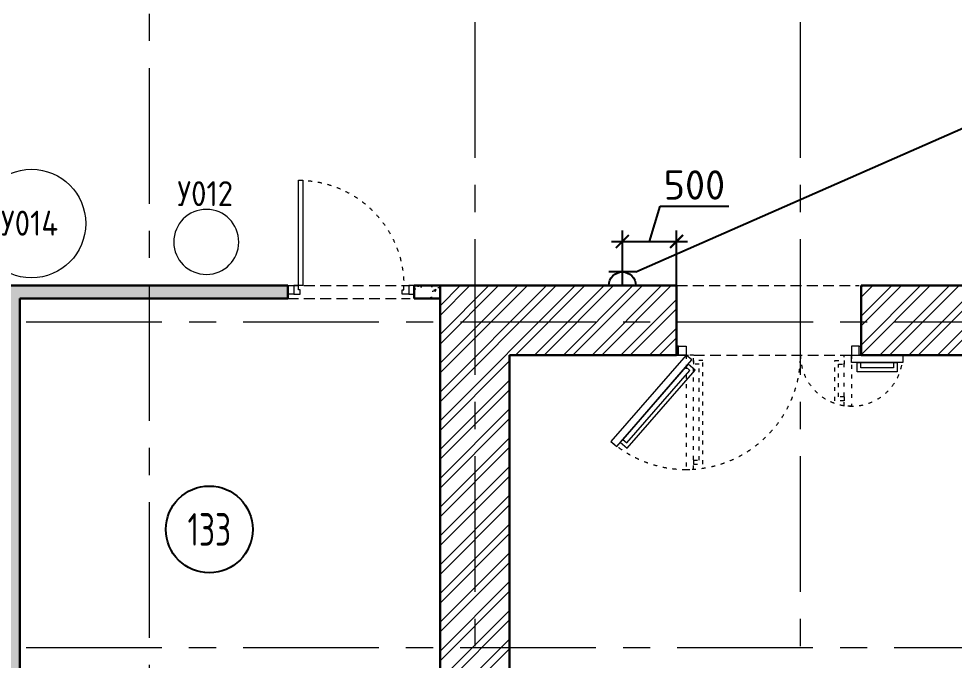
# Model space of a CAD drawing. Header units: millimetres. Extents: x -8417289 to 9420486, y 0 to 166066.
# Drawn here: x -204436 to -195815, y 88483 to 94394 of the extents above; entities that cross this region are included whole.
import ezdxf
from ezdxf import colors
from ezdxf.entities.mleader import LeaderData, LeaderLine
from ezdxf.enums import TextEntityAlignment as Align
from ezdxf.math import Vec2, Vec3

# ---------------------------------------------------------------- set-up
doc = ezdxf.new("R2010")
doc.units = ezdxf.units.MM
doc.header["$MEASUREMENT"] = 0
doc.header["$PDMODE"] = 3
doc.header["$PDSIZE"] = -4
for name, pattern in [('ACAD_ISO03W100', [30, 12, -18]), ('ADSK_Штриховая_ш2 п1', [3, 2, -1]), ('CENTER', [2, 1.25, -0.25, 0.25, -0.25])]:
    doc.linetypes.add(name, pattern=pattern)
doc.layers.get('0').update_dxf_attribs({"color": 250, "lineweight": 9})
doc.layers.get('Defpoints').update_dxf_attribs({"color": 6})
for name, color, linetype, lineweight in [('_АР ТЕКСТ', 250, 'Continuous', 25), ('АР_Двери', 175, 'Continuous', 18), ('АР_Маркер экспликации', 239, 'Continuous', 13), ('АР_Номер помещения', 1, 'Continuous', 25), ('АР_Оси', 195, 'Continuous', 9), ('АР_Перегородки газоблок', 165, 'Continuous', 30), ('АР_Перегородки газоблок_Штрих', 165, 'Continuous', 5), ('АР_Сущ Несущая стена', 216, 'Continuous', 30), ('АР_тонкая линия', 250, 'Continuous', 0), ('АР_Штриховка кирпич', 250, 'Continuous', 9), ('ТХ_мебель передв', 250, 'Continuous', 13)]:
    doc.layers.add(name, color=color, linetype=linetype, lineweight=lineweight)
for name, color, linetype in [('ТХ_мебель передв_поз', 251, 'Continuous'), ('ТХ_привязки ЭО', 96, 'Continuous'), ('ТХ_привязки_ЭО', 96, 'Continuous'), ('ТХ_розетки ЭО', 86, 'Continuous')]:
    doc.layers.add(name, color=color, linetype=linetype)
doc.styles.add('GOST 2.304', font='CS_Gost2304.shx')
doc.styles.add('gost_A', font='CS_Gost2304.shx', dxfattribs={"width": 0.71})
doc.styles.add('ISOCPEUR', font='isocpeur.TTF')
doc.styles.add('ISOCPEUR_1', font='isocpeur.TTF', dxfattribs={"width": 0.9, "height": 250})
doc.dimstyles.new('R_100', dxfattribs={"dimtxt": 270, "dimasz": 120, "dimexe": 100, "dimexo": 0, "dimgap": 60, "dimtad": 1, "dimdec": 0, "dimrnd": 50, "dimzin": 0, "dimdsep": 46, "dimtxsty": 'ISOCPEUR', "dimblk": 'ARCHTICK', "dimcen": 0, "dimdle": 100, "dimclrd": 256, "dimclre": 256, "dimclrt": 256, "dimadec": 0, "dimazin": 0, "dimtfac": 2, "dimtdec": 0, "dimtofl": 0, "dimtmove": 1, "dimatfit": 3, "dimfxl": 1, "dimtvp": 3, "dimtolj": 1, "dimtzin": 0, "dimarcsym": 0})
pattern_1 = [(50, (0, 0), (215.17805, -18.82564), [22.5, -247.5]), (355, (0, 0), (-41.6254, 225.65764), [18, -198]), (100.45144, (17.93, -1.57), (173.55265, 206.832), [19.12206, -210.34263]), (46.1842, (0, 60), (320.1724, -49.65578), [33.75, -371.25]), (96.63564, (26.68, 55.86), (280.3986, 292.2356), [28.6831, -315.51413]), (351.18416, (0, 60), (280.3986, 292.2356), [27, -297]), (21, (30, 45), (179.07212, -120.78567), [22.5, -247.5]), (326, (30, 45), (72.9946, 217.54501), [18, -198]), (71.45144, (44.92, 34.93), (252.06671, 96.75935), [19.12206, -210.34263]), (37.5, (0, 0), (3.647957, 99.868156), [0, -195.6, 0, -201, 0, -198.75]), (7.5, (0, 0), (78.92086, 118.323514), [0, -114.6, 0, -191.1, 0, -75.75]), (327.5, (-66.9, 0), (160.14673, -6.766462), [0, -75, 0, -234, 0, -310.5]), (317.5, (-96.9, 0), (174.95585, 30.031495), [0, -97.5, 0, -155.4, 0, -220.5])]
pattern_2 = [(45, (-1163480.52, 164822.8), (-132.58252, 132.58252), []), (45, (-1163392.13, 164822.8), (-132.58252, 132.58252), [])]

# ---------------------------------------------------------------- blocks, each defined once
blk = doc.blocks.new('*U1021')
blk.add_lwpolyline([(-100, 80), (-100, 1050), (-140, 1050), (-140, 80)], close=True)
for points in [[(-1170, 0), (-1170, 80), (-1115, 80), (-1115, 0), (-1170, 0)], [(-1115, 80), (-1115, 0), (-1055, 0), (-1055, 40), (-1070, 40), (-1070, 80), (-1115, 80)], [(-55, 80), (-55, 0), (-115, 0), (-115, 40), (-100, 40), (-100, 80), (-55, 80)], [(0, 0), (0, 80), (-55, 80), (-55, 0), (0, 0)]]:
    blk.add_lwpolyline(points)
at = {"linetype": 'ACAD_ISO03W100', "ltscale": 3}
blk.add_arc((-100, 80), 970, 90, 180, dxfattribs=at)
blk = doc.blocks.new('*U69')
at = {"layer": 'АР_Номер помещения', "color": 7}
blk.add_circle((-20965, 2209.5), 400, dxfattribs=at)
at = {"color": 7, "style": 'ISOCPEUR', "width": 0.7, "flags": 1}
blk.add_attdef('КАТЕГОРИЯ', (-499.2, -2092.2), '', height=250, dxfattribs=at)
at = {"layer": 'АР_Номер помещения', "color": 7, "style": 'ISOCPEUR', "width": 0.7}
blk.add_attdef('НОМЕР_ПОМЕЩЕНИЯ', text='', height=300, dxfattribs=at).set_placement((-20965, 2209.5), align=Align.MIDDLE_CENTER)
blk = doc.blocks.new('_DotSmall')
at = {"color": 0, "linetype": 'ByBlock', "const_width": 0.5}
blk.add_lwpolyline([(-0.0625, 0, 1), (0.0625, 0, 1)], format="xyb", close=True, dxfattribs=at)
blk = doc.blocks.new('дв.1700')
at = {"layer": 'АР_Двери'}
for points in [[(-87, 0), (-87, -80), (-70, -80), (-70, 0), (-87, 0)], [(-70, -80), (-70, 0), (0, 0), (0, -30), (0, -30), (0, -80), (-70, -80)], [(1596, -80), (1596, 0), (1526, 0), (1526, -30), (1526, -30), (1526, -80), (1596, -80)], [(1613, 0), (1613, -80), (1596, -80), (1596, 0), (1613, 0)]]:
    blk.add_lwpolyline(points, dxfattribs=at)
for points in [[(0, -80), (-692, -876), (-639.2, -921.8), (52.7, -125.8)], [(1997.3, -149.9), (1526, -149.9), (1526, -80), (1997.3, -80)], [(19.9, -163.6), (-606.3, -883.9), (-542.2, -939.6), (84, -219.2)], [(1946.9, -234.7), (1576, -234.7), (1576, -149.9), (1946.9, -149.9)], [(1911.9, -199.7), (1611, -199.7), (1611, -149.9), (1911.9, -149.9)], [(-3, -190), (-583.3, -857.5), (-545.7, -890.2), (34.6, -222.7)]]:
    blk.add_lwpolyline(points, close=True, dxfattribs=at)
at = {"layer": 'АР_Двери', "linetype": 'ACAD_ISO03W100', "ltscale": 3}
for points in [[(0, -80), (0, -1134.7), (69.9, -1134.7), (69.9, -80)], [(1456.1, -551.3), (1456.1, -80), (1526, -80), (1526, -551.3)]]:
    blk.add_lwpolyline(points, close=True, dxfattribs=at)
for points in [[(69.9, -1049.5), (69.9, -1084.5), (154.7, -1084.5), (154.7, -130), (69.9, -130), (69.9, -165)], [(69.9, -1049.5), (119.7, -1049.5), (119.7, -165), (69.9, -165)], [(1456.1, -465.9), (1456.1, -500.9), (1371.3, -500.9), (1371.3, -130), (1456.1, -130), (1456.1, -165)], [(1456.1, -465.9), (1406.3, -465.9), (1406.3, -165), (1456.1, -165)]]:
    blk.add_lwpolyline(points, dxfattribs=at)
for centre, radius, start, end in [((0, -80), 1054.7, 228.99999, 0), ((1526, -80), 471.3, 180, 351.4758)]:
    blk.add_arc(centre, radius, start, end, dxfattribs=at)
blk = doc.blocks.new('У012')
at = {"layer": 'ТХ_мебель передв'}
blk.add_open_spline([(-181454, 44963.5, -0.6), (-181454, 44799.5, -0.6), (-181586.3, 44667.2, -0.6), (-181750.4, 44667.2, -0.6), (-181919.7, 44667.2, -0.6), (-182052, 44799.5, -0.6), (-182052, 44963.5, -0.6), (-182052, 45132.9, -0.6), (-181919.7, 45265.2, -0.6), (-181750.4, 45265.2, -0.6), (-181586.3, 45265.2, -0.6), (-181454, 45132.9, -0.6), (-181454, 44963.5, -0.6)], degree=3, knots=[0, 0, 0, 0, 1, 1, 1, 2, 2, 2, 3, 3, 3, 4, 4, 4, 4], dxfattribs=at)
blk = doc.blocks.new('У014')
at = {"layer": 'ТХ_мебель передв'}
blk.add_circle((-169652.2, 43208.2, -0.6), 500, dxfattribs=at)
blk = doc.blocks.new('*U3110')
at = {"color": 0, "linetype": 'ByBlock', "lineweight": -2}
for p, q in [((0, 2.5), (0, -2.5)), ((2.5, 2.5), (2.5, -2.5)), ((0, 0), (2.5, 0)), ((2.5, 0), (5, 0))]:
    blk.add_line(p, q, dxfattribs=at)
blk.add_arc((0, 0), 2.5, 270, 90, dxfattribs=at)
at = {"style": 'GOST 2.304', "width": 0.8, "flags": 1}
blk.add_attdef('MARKA', (-9.86, 4.54), '', height=2.5, dxfattribs=at)
at = {"ltscale": 50, "style": 'gost_A', "width": 0.71}
blk.add_attdef('№GRUP', text='', height=2.5, dxfattribs=at).set_placement((5.14, 6.05), align=Align.MIDDLE_CENTER)
blk = doc.blocks.new('_ArchTick')
at = {"color": 0, "linetype": 'ByBlock', "const_width": 0.15}
blk.add_lwpolyline([(-0.5, -0.5), (0.5, 0.5)], dxfattribs=at)
blk = doc.blocks.new('*D2737')
at = {"layer": 'Defpoints', "color": 0, "linetype": 'ByBlock', "lineweight": 13, "ltscale": 500, "transparency": 16777216}
for p in [(-198373.9, 92342.4), (-198873.9, 92185.7), (-198373.9, 91935.7)]:
    blk.add_point(p, dxfattribs=at)
at = {"layer": 'ТХ_привязки_ЭО', "linetype": 'ByBlock', "lineweight": -2, "ltscale": 500, "transparency": 16777216}
for p, q in [((-198623.9, 92342.4), (-198526.4, 92667.4)), ((-198526.4, 92667.4), (-197893.4, 92667.4)), ((-198873.9, 92185.7), (-198873.9, 92442.4)), ((-198373.9, 91935.7), (-198373.9, 92442.4)), ((-198973.9, 92342.4), (-198273.9, 92342.4))]:
    blk.add_line(p, q, dxfattribs=at)
at = {"layer": 'ТХ_привязки_ЭО', "linetype": 'ByBlock', "lineweight": -2, "ltscale": 500, "transparency": 16777216, "xscale": 120, "yscale": 120, "zscale": 120, "rotation": 180}
blk.add_blockref('_ArchTick', (-198873.9, 92342.4), dxfattribs=at)
at = {"layer": 'ТХ_привязки_ЭО', "linetype": 'ByBlock', "lineweight": -2, "ltscale": 500, "transparency": 16777216, "xscale": 120, "yscale": 120, "zscale": 120}
blk.add_blockref('_ArchTick', (-198373.9, 92342.4), dxfattribs=at)
at = {"layer": 'ТХ_привязки_ЭО', "linetype": 'ByBlock', "lineweight": 13, "ltscale": 500, "transparency": 16777216, "insert": (-198209.9, 92862.4), "char_height": 270, "attachment_point": 5, "style": 'ISOCPEUR'}
blk.add_mtext('\\A1;500', dxfattribs=at)
blk = doc.blocks.new('_None')

msp = doc.modelspace()

# ---------------------------------------------------------------- hatches: boundary and pattern name
at = {"layer": 'АР_Перегородки газоблок_Штрих', "ltscale": 100}
h = msp.add_hatch(dxfattribs=at)
h.set_pattern_fill('AR-CONC', color=256, scale=30)
h.set_pattern_definition(pattern_1)
h.paths.add_polyline_path([(-204426.4, 91815.7), (-201957.5, 91815.7), (-201957.5, 91935.7), (-205778.8, 91935.7), (-205778.8, 91815.7), (-204546.4, 91815.7), (-204546.4, 86840.6), (-204426.4, 86840.6), (-204426.4, 87522.7), (-200554.9, 87522.7), (-200554, 87523.6), (-200554, 87642.7), (-204426.4, 87642.7)])
h = msp.add_hatch(dxfattribs=at)
h.set_pattern_fill('AR-CONC', color=256, scale=30)
h.set_pattern_definition(pattern_1)
h.paths.add_polyline_path([(-200554, 91935.7), (-200792.5, 91935.7), (-200792.5, 91815.7), (-200554, 91815.7)])
at = {"layer": 'АР_Штриховка кирпич', "ltscale": 100}
h = msp.add_hatch(dxfattribs=at)
h.set_pattern_fill('ANSI32', color=256, scale=500)
h.set_pattern_definition(pattern_2)
h.paths.add_polyline_path([(-194524, 91425.7), (-190723.9, 91425.7), (-190723.9, 91935.7), (-191233.9, 91935.7), (-194233.8, 91935.7), (-194233.9, 97485.6), (-194743.8, 97485.6), (-194743.9, 91935.7), (-196673.9, 91935.7), (-196673.9, 91295.7), (-195034, 91295.7), (-195034, 89100.7), (-194524, 89100.7)])
h = msp.add_hatch(dxfattribs=at)
h.set_pattern_fill('ANSI32', color=256, scale=500)
h.set_pattern_definition(pattern_2)
h.paths.add_polyline_path([(-198373.9, 91935.3), (-200554, 91935.7), (-200553.9, 82685.8), (-199913.9, 82685.6), (-199914, 91294.9), (-198373.9, 91296.1)])

# ---------------------------------------------------------------- linework, layer by layer
at = {"layer": 'АР_Оси', "linetype": 'CENTER', "ltscale": 1000}
for p, q in [((-203233.8, 135939.9), (-203233.8, 80207.5)), ((-200233.9, 134363.2), (-200233.9, 78630.8)), ((-197233.9, 134363.2), (-197233.9, 78630.8)), ((-224366.7, 91600.7), (-141188.3, 91600.7)), ((-224367.6, 88600.7), (-141189.2, 88600.7))]:
    msp.add_line(p, q, dxfattribs=at)
at = {"layer": 'АР_Перегородки газоблок', "ltscale": 100}
for points in [[(-205778.8, 91935.7), (-201957.5, 91935.7)], [(-201957.5, 91935.7), (-201957.5, 91815.7)], [(-200792.5, 91815.7), (-200792.5, 91935.7)], [(-200792.5, 91935.7), (-200554, 91935.7)], [(-201957.5, 91815.7), (-204426.4, 91815.7)], [(-204426.4, 91815.7), (-204426.4, 87642.7)], [(-200554, 91815.7), (-200792.5, 91815.7)]]:
    msp.add_lwpolyline(points, dxfattribs=at)
at = {"layer": 'АР_Сущ Несущая стена', "ltscale": 100}
for p, q in [((-200554, 91935.7), (-198373.9, 91935.7)), ((-200554, 82685.7), (-200554, 91935.7)), ((-198373.9, 91935.7), (-198373.9, 91295.7)), ((-196673.9, 91935.7), (-194743.9, 91935.7)), ((-196673.9, 91935.7), (-196673.9, 91295.7)), ((-199914, 91295.7), (-198373.9, 91295.7)), ((-199914, 82685.7), (-199914, 91295.7)), ((-196673.9, 91295.7), (-195034, 91295.7))]:
    msp.add_line(p, q, dxfattribs=at)
at = {"layer": 'АР_тонкая линия', "linetype": 'ADSK_Штриховая_ш2 п1', "ltscale": 50}
for p, q in [((-201957.7, 91935.7), (-200827.6, 91935.4)), ((-198373.9, 91935.7), (-196690.9, 91935.7)), ((-201957.6, 91815.7), (-200827.6, 91815.2)), ((-198365.4, 91295.7), (-196625.5, 91295.5))]:
    msp.add_line(p, q, dxfattribs=at)

# ---------------------------------------------------------------- block references
at = {"layer": 'АР_Двери', "xscale": -1}
msp.add_blockref('*U1021', (-201957.6, 91855.7), dxfattribs=at)
at = {"layer": 'АР_Двери'}
msp.add_blockref('дв.1700', (-198286.9, 91375.7), dxfattribs=at)
at = {"layer": 'АР_Маркер экспликации', "color": 7}
ref = msp.add_blockref('*U69', (-181714.9, 87479.1), dxfattribs=at)
ref.add_attrib('НОМЕР_ПОМЕЩЕНИЯ', '133', dxfattribs={"layer": 'АР_Номер помещения', "color": 7, "height": 300, "style": 'ISOCPEUR', "width": 0.7}).set_placement((-202679.9, 89688.6), align=Align.MIDDLE_CENTER)
at = {"layer": 'ТХ_мебель передв'}
for name, p in [('У014', (-34666.5, 49299, 0.6)), ('У012', (-20955.1, 47371.8, 0.6))]:
    msp.add_blockref(name, p, dxfattribs=at)
at = {"layer": 'ТХ_розетки ЭО', "linetype": 'ByBlock', "ltscale": 50, "xscale": -50, "yscale": 50, "zscale": 50, "rotation": 270}
msp.add_blockref('*U3110', (-198873.9, 91935.7), dxfattribs=at)

# ---------------------------------------------------------------- texts
at = {"layer": 'ТХ_мебель передв_поз', "style": 'ISOCPEUR_1', "width": 0.9}
for s, p in [('У012', (-202973.8, 92667.5)), ('У014', (-204599.2, 92395.6))]:
    msp.add_text(s, height=230, dxfattribs=at).set_placement(p)

# ---------------------------------------------------------------- dimensions: what is measured, and where the dimension line sits
at = {"layer": 'ТХ_привязки_ЭО', "linetype": 'ByBlock', "lineweight": 13, "ltscale": 500}
dim = msp.add_linear_dim(base=(-198373.9, 92342.4), p1=(-198873.9, 92185.7), p2=(-198373.9, 91935.7), dimstyle='R_100', override={"dimpost": '\\X'}, dxfattribs=at)
dim.commit()
dim.dimension.update_dxf_attribs({"geometry": '*D2737', "text_midpoint": (-198466.4, 92862.4)})

# ---------------------------------------------------------------- leaders
at = {"layer": '_АР ТЕКСТ'}
ml = msp.add_multileader_mtext('Standard', dxfattribs=at)
ml.set_content('{\\W0.8;-2,550}', color=256, style='ISOCPEUR')
ml.set_leader_properties(color=256, linetype='Continuous', lineweight=-1)
ml.set_arrow_properties(name='DOTSMALL')
ml.build(insert=Vec2(0, 0))
ml.multileader.update_dxf_attribs({"has_text_frame": 1, "text_left_attachment_type": 4, "text_right_attachment_type": 4, "dogleg_length": 100, "arrow_head_size": 180})
ctx = ml.context
ctx.base_point, ctx.char_height, ctx.arrow_head_size, ctx.landing_gap_size, ctx.plane_origin = Vec3(-302775.8, 123943.3, -2), 250, 180, 50, Vec3(-302295.5, 121699.2, -2)
ctx.left_attachment, ctx.right_attachment = 4, 4
notes = []
notes.append((ctx, [(0, (0, 0, 0), (0, 0), (1, 0), 1, [])]))
ctx.mtext.insert, ctx.mtext.width, ctx.mtext.defined_height, ctx.mtext.line_spacing_style, ctx.mtext.flow_direction = Vec3(-302725.8, 124276.6, -2), 801.086, 330.7, 2, 5
ml = msp.add_multileader_mtext('Standard', dxfattribs=at)
ml.set_content('{\\W0.8;-2,550}', color=256, style='ISOCPEUR')
ml.set_leader_properties(color=256, linetype='Continuous', lineweight=-1)
ml.set_arrow_properties(name='DOTSMALL')
ml.build(insert=Vec2(0, 0))
ml.multileader.update_dxf_attribs({"has_text_frame": 1, "text_left_attachment_type": 4, "text_right_attachment_type": 4, "dogleg_length": 100, "arrow_head_size": 180})
ctx = ml.context
ctx.base_point, ctx.char_height, ctx.arrow_head_size, ctx.landing_gap_size, ctx.plane_origin = Vec3(-314736, 120073.3, -2), 250, 180, 50, Vec3(-314255.7, 117829.3, -2)
ctx.left_attachment, ctx.right_attachment = 4, 4
notes.append((ctx, [(0, (0, 0, 0), (0, 0), (1, 0), 1, [])]))
ctx.mtext.insert, ctx.mtext.width, ctx.mtext.defined_height, ctx.mtext.line_spacing_style, ctx.mtext.flow_direction = Vec3(-314686, 120406.6, -2), 801.086, 330.7, 2, 5
at = {"layer": 'ТХ_привязки ЭО'}
ml = msp.add_multileader_mtext('Standard', dxfattribs=at)
ml.set_content('{\\fArial|b0|i0|c204|p34;Блок розеток на \\fArial|b0|i0|c0|p34;H-1800\\fArial|b0|i0|c204|p34;мм от УЧП\\Pдля подкл.:\\P- 2х0.5кВт/220В/1Ф - доп. оборуд-е}', color=256, style='ISOCPEUR')
ml.set_leader_properties()
ml.set_arrow_properties(name='NONE')
ml.build(insert=Vec2(0, 0))
ml.multileader.update_dxf_attribs({"text_left_attachment_type": 6, "text_right_attachment_type": 6, "dogleg_length": 0.36})
ctx = ml.context
ctx.base_point, ctx.char_height, ctx.plane_origin = Vec3(-184432.6, 99636.2, -0.6), 200, Vec3(-186013.5, 89415.5, -0.6)
ctx.left_attachment, ctx.right_attachment = 6, 6
notes.append((ctx, [(0, (1, 1, 0), (-184433, 99636.2, -0.6), (1, 0), 0.36, [(0, [(-209243.8, 93683.2, -0.6)], 0, [])])]))
ctx.mtext.insert, ctx.mtext.width, ctx.mtext.flow_direction = Vec3(-184430.6, 99895, -0.6), 4801.524, 5
ml = msp.add_multileader_mtext('Standard', dxfattribs=at)
ml.set_content('{\\fArial|b0|i0|c204|p34;Розетка на \\fArial|b0|i0|c0|p34;H-1800\\fArial|b0|i0|c204|p34;мм от УЧП\\Pдля подкл.:\\P- 1х0.5кВт/220В/1Ф - доп. оборуд-е}', color=256, style='ISOCPEUR')
ml.set_leader_properties()
ml.set_arrow_properties(name='NONE')
ml.build(insert=Vec2(0, 0))
ml.multileader.update_dxf_attribs({"text_left_attachment_type": 6, "text_right_attachment_type": 6, "dogleg_length": 0.36})
ctx = ml.context
ctx.base_point, ctx.char_height, ctx.plane_origin = Vec3(-184431, 98367.2, -0.6), 200, Vec3(-186138.4, 86819, -0.6)
ctx.left_attachment, ctx.right_attachment = 6, 6
notes.append((ctx, [(0, (1, 1, 0), (-184431.3, 98367.2, -0.6), (1, 0), 0.36, [(0, [(-198748.9, 92060.7, -0.6)], 0, [])])]))
ctx.mtext.insert, ctx.mtext.width, ctx.mtext.flow_direction = Vec3(-184429, 98626, -0.6), 4801.524, 5
for ctx, leaders in notes:
    for number, flags, end, landing, length, lines in leaders:
        leader = LeaderData()
        leader.index, (leader.has_last_leader_line, leader.has_dogleg_vector, leader.attachment_direction) = number, flags
        leader.last_leader_point, leader.dogleg_vector, leader.dogleg_length = Vec3(end), Vec3(landing), length
        for number, points, colour, breaks in lines:
            line = LeaderLine()
            line.index, line.vertices, line.color, line.breaks = number, Vec3.list(points), colors.encode_raw_color(colour), breaks
            leader.lines.append(line)
        ctx.leaders.append(leader)

doc.saveas('drawing.dxf')
